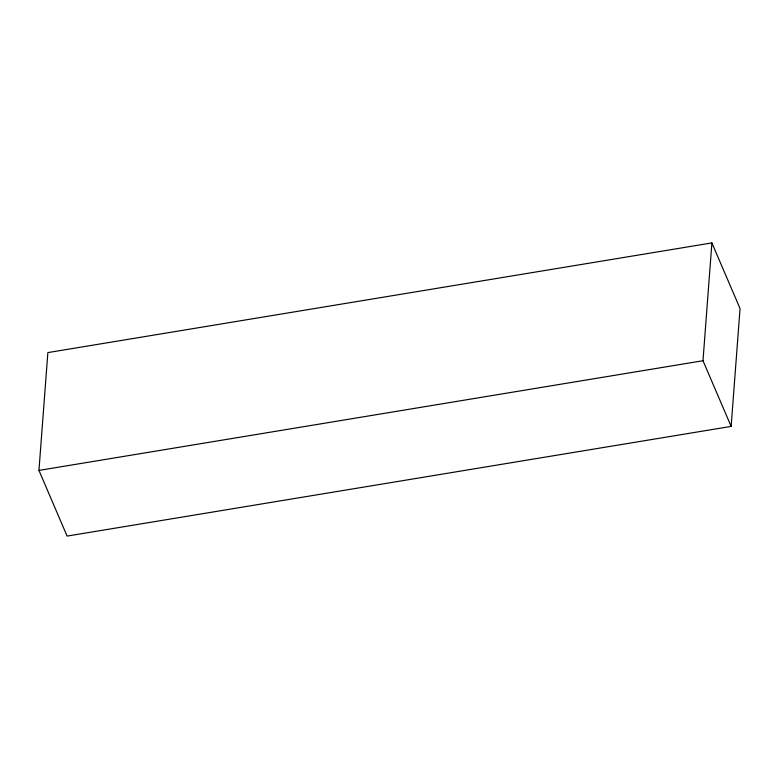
<?xml version="1.0" encoding="UTF-8"?>
<svg xmlns="http://www.w3.org/2000/svg" width="779" height="779" viewBox="0 0 779 779"><rect width="100%" height="100%" fill="white"/><g stroke="black" fill="none" stroke-linecap="round" stroke-linejoin="round"><path stroke-width="1.17" d="M38.95 470.409L47.86 352.595L711.899 242.912L740.05 308.591L731.14 426.405L67.101 536.088L38.95 470.409L702.989 360.726L731.14 426.405M702.989 360.726L711.899 242.912"/></g></svg>
